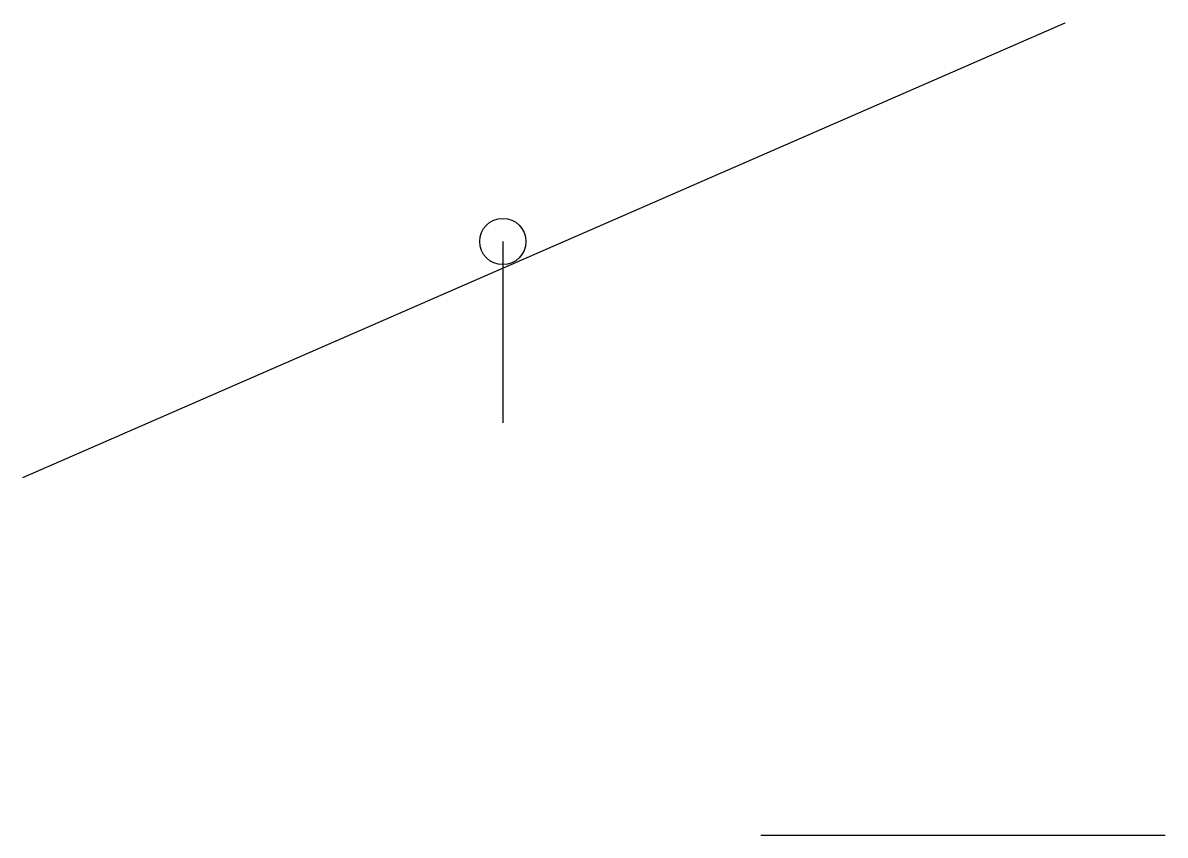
# Model space of a CAD drawing. Header units: inches. Extents: x 11.2 to 29.6, y 1.8 to 14.9.
import ezdxf

# ---------------------------------------------------------------- set-up
doc = ezdxf.new("R2010")
doc.units = ezdxf.units.IN
doc.header["$MEASUREMENT"] = 0

msp = doc.modelspace()

# ---------------------------------------------------------------- linework, layer by layer
for p, q in [((11.175, 7.558), (27.979, 14.884)), ((27.979, 14.884), (27.979, 14.884)), ((27.979, 14.884), (27.979, 14.884)), ((18.912, 11.36), (18.912, 8.439))]:
    msp.add_line(p, q)
msp.add_lwpolyline([(23.07, 1.794), (29.589, 1.794), (29.589, 1.794)])
msp.add_circle((18.912, 11.36), 0.373)

doc.saveas('drawing.dxf')
